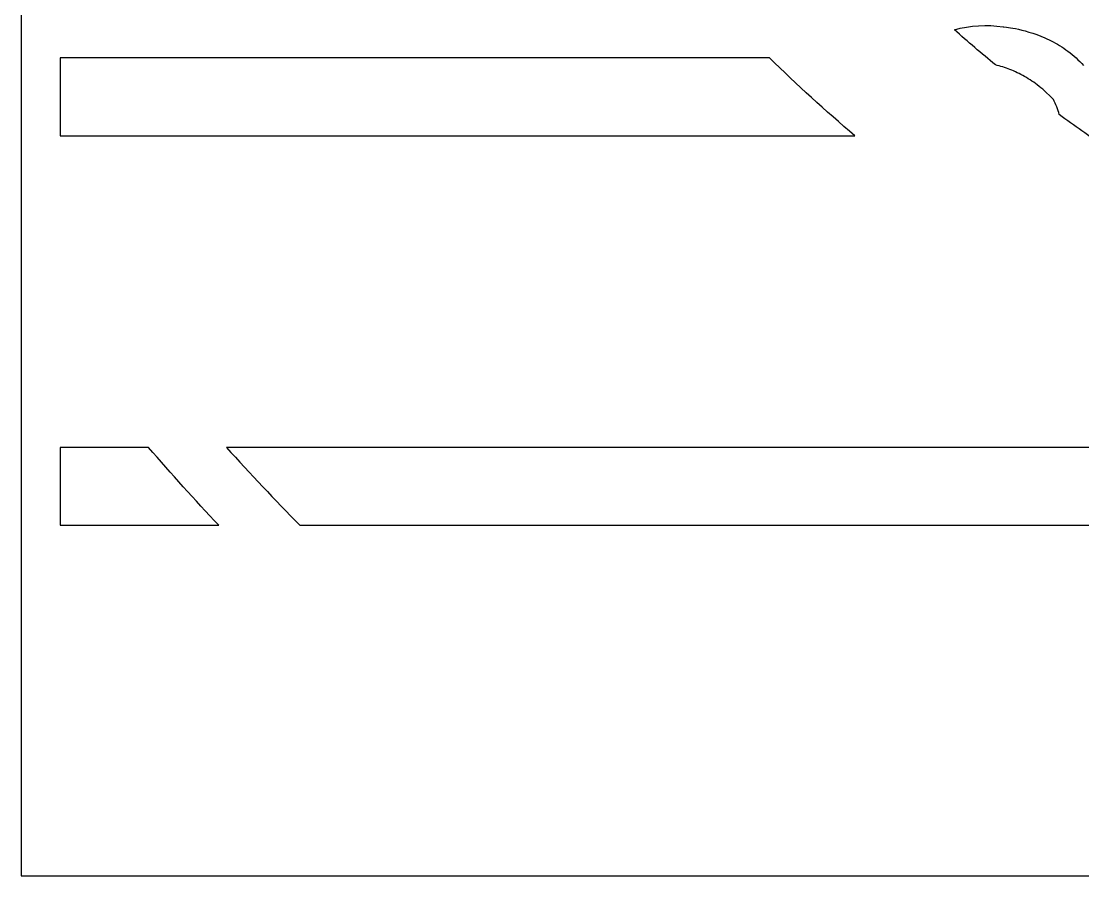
# Model space of a CAD drawing. Extents: x -3008 to 184, y 2842 to 4842.
# Drawn here: x -3008 to -2463, y 2842 to 3281 of the extents above; entities that cross this region are included whole.
import ezdxf

# ---------------------------------------------------------------- set-up
doc = ezdxf.new("R2010")
doc.units = 0
doc.layers.get('0').update_dxf_attribs({"linetype": 'CONTINUOUS'})
doc.layers.add('DEFAULT', color=7, linetype='CONTINUOUS')
doc.layers.add('LAYER_1', color=7, linetype='CONTINUOUS')

msp = doc.modelspace()

# ---------------------------------------------------------------- linework, layer by layer
for points in [[(-2987.61, 3221.66), (-2579.75, 3221.66, -0.017805), (-2623.63, 3261.66), (-2987.61, 3261.66)], [(-2987.61, 3021.66), (-2906.24, 3021.66, -0.011253), (-2942.25, 3061.66), (-2987.61, 3061.66)], [(-2078.69, 3021.66, -0.063295), (-2291.78, 3061.66), (-2902.29, 3061.66, 0.011795), (-2864.55, 3021.66)]]:
    msp.add_lwpolyline(points, format="xyb", close=True)
at = {"layer": 'DEFAULT'}
msp.add_lwpolyline([(-3007.61, 2841.66), (-2007.61, 2841.66), (-2007.61, 4841.66), (-3007.61, 4841.66)], close=True, dxfattribs=at)
at = {"layer": 'LAYER_1'}
msp.add_lwpolyline([(-2451.45, 3215.96, -0.009515), (-2474.89, 3232.54, 0.043873), (-2477.89, 3240.38), (-2479.71, 3242.2), (-2481.54, 3243.92), (-2483.38, 3245.53), (-2484.3, 3246.3), (-2485.22, 3247.04), (-2486.15, 3247.76), (-2487.08, 3248.45), (-2488.01, 3249.12), (-2488.94, 3249.76), (-2489.87, 3250.38), (-2490.81, 3250.98), (-2491.74, 3251.55), (-2492.68, 3252.1), (-2493.61, 3252.63), (-2494.55, 3253.13), (-2495.49, 3253.62), (-2496.42, 3254.08), (-2497.36, 3254.52), (-2498.3, 3254.94), (-2499.23, 3255.34), (-2500.17, 3255.72), (-2501.1, 3256.08), (-2502.04, 3256.42), (-2502.97, 3256.74), (-2503.9, 3257.04), (-2504.83, 3257.32), (-2505.76, 3257.58), (-2506.69, 3257.83), (-2507.62, 3258.05, -0.00921), (-2528.73, 3276.13, -0.100655), (-2503.71, 3277.68), (-2503.71, 3277.68), (-2503.71, 3277.68), (-2503.68, 3277.68), (-2503.6, 3277.67), (-2503.26, 3277.64), (-2501.97, 3277.49), (-2499.93, 3277.19), (-2498.67, 3276.97), (-2497.27, 3276.69), (-2495.73, 3276.36), (-2494.07, 3275.96), (-2492.3, 3275.5), (-2490.43, 3274.96), (-2488.49, 3274.34), (-2486.47, 3273.63), (-2484.4, 3272.83), (-2482.28, 3271.94), (-2481.21, 3271.46), (-2480.13, 3270.95), (-2479.05, 3270.41), (-2477.96, 3269.85), (-2476.88, 3269.26), (-2475.79, 3268.64), (-2474.71, 3267.99), (-2473.62, 3267.31), (-2472.55, 3266.6), (-2471.48, 3265.86), (-2470.41, 3265.09), (-2469.36, 3264.29), (-2468.32, 3263.45), (-2467.29, 3262.58), (-2466.28, 3261.67), (-2465.28, 3260.73), (-2464.3, 3259.76), (-2463.34, 3258.74), (-2462.39, 3257.69)], format="xyb", dxfattribs=at)

doc.saveas('drawing.dxf')
